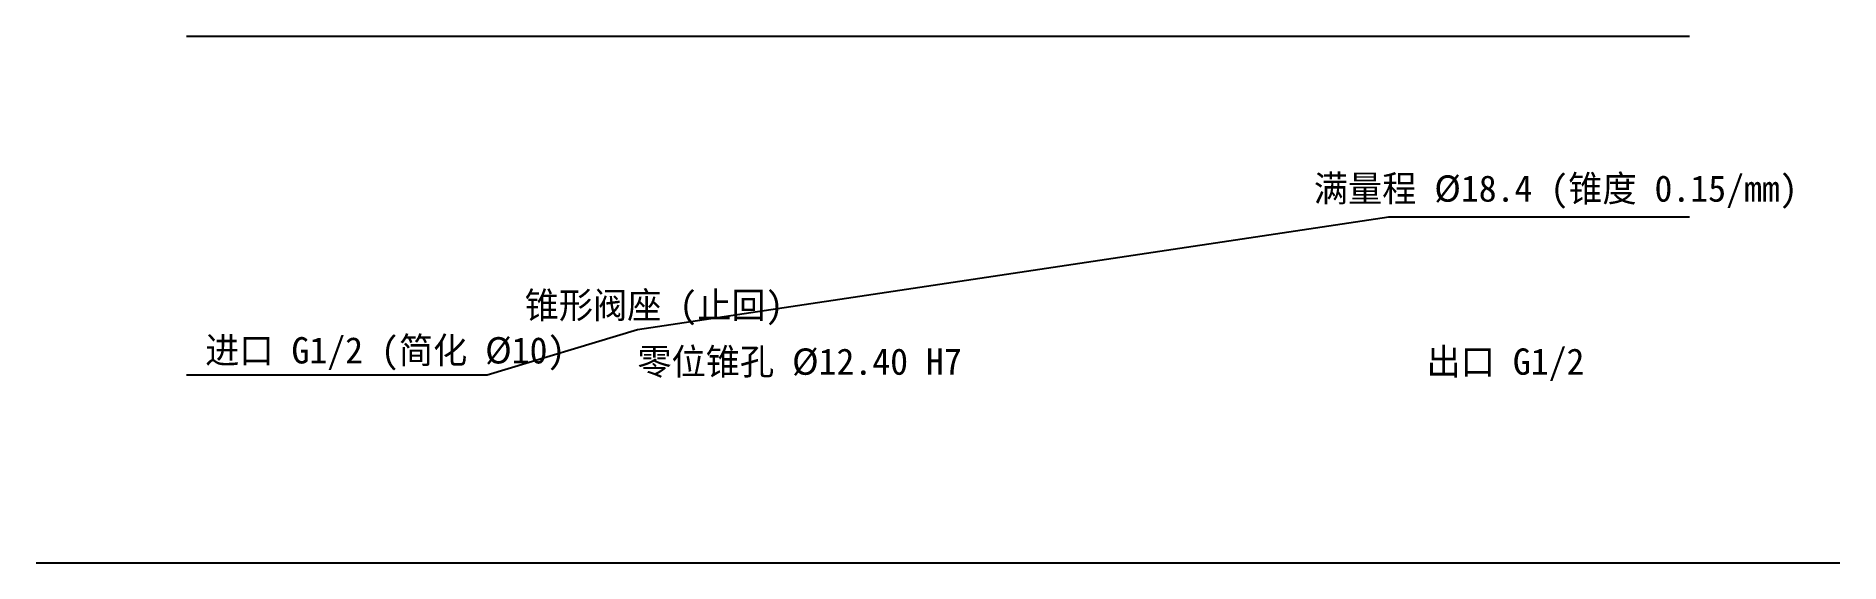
# Model space of a CAD drawing. Header units: metres. Extents: x -4 to 44, y 0 to 14.
import ezdxf

# ---------------------------------------------------------------- set-up
doc = ezdxf.new("R2010")
doc.units = ezdxf.units.M
for name, color, linetype in [('AXIS', 5, 'Continuous'), ('BORE', 3, 'Continuous'), ('OUTER', 7, 'Continuous'), ('TEXT', 1, 'Continuous')]:
    doc.layers.add(name, color=color, linetype=linetype)

msp = doc.modelspace()

# ---------------------------------------------------------------- linework, layer by layer
at = {"layer": 'AXIS'}
msp.add_line((-4, 0), (44, 0), dxfattribs=at)
at = {"layer": 'BORE'}
msp.add_lwpolyline([(0, 5), (8, 5), (12, 6.2), (32, 9.2), (40, 9.2)], dxfattribs=at)
at = {"layer": 'OUTER'}
msp.add_lwpolyline([(0, 14), (40, 14)], dxfattribs=at)

# ---------------------------------------------------------------- texts
at = {"layer": 'TEXT'}
for s, p in [('满量程 Ø18.4 (锥度 0.15/mm)', (30, 9.6)), ('锥形阀座 (止回)', (9, 6.5)), ('进口 G1/2 (简化 Ø10)', (0.5, 5.3)), ('零位锥孔 Ø12.40 H7', (12, 5)), ('出口 G1/2', (33, 5))]:
    msp.add_text(s, height=0.7, dxfattribs=at).set_placement(p)

doc.saveas('drawing.dxf')
